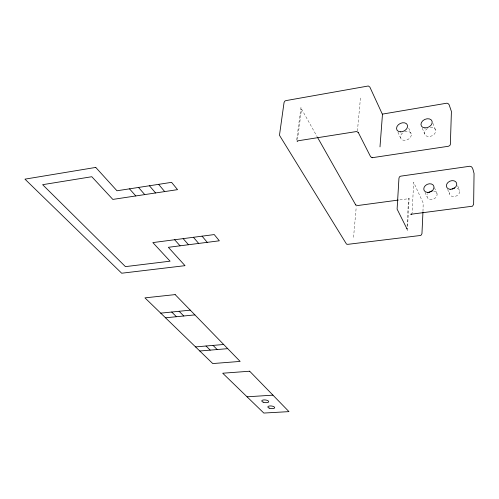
<?xml version="1.0" encoding="UTF-8"?>
<svg xmlns="http://www.w3.org/2000/svg" width="499" height="499" viewBox="0 0 499 499"><rect width="100%" height="100%" fill="white"/><g stroke="black" fill="none" stroke-linecap="round" stroke-linejoin="round"><path stroke-width="0.37" stroke-dasharray="2.5 1.87" d="M422.971 211.47L423.208 203.093L413.652 182.31L412.118 213.229M407.078 226.272L408.544 198.901L408.924 198.203L407.371 198.864L398.321 200.074M407.352 230.744L409.143 198.122M353.554 237.337L356.255 206.761M357.427 130.994L360.602 96.469M296.662 140.125L301.034 106.954M297.554 139.364L301.539 109.013L317.196 136.788M397.928 132.135L400.479 137.811M425.061 192.471L427.113 197.036M408.706 128.112L411.182 133.832M434.436 187.605L436.987 193.512M422.291 128.237L424.674 133.994M447.615 189.408L449.53 194.024M432.876 123.272L435.533 129.971M457.689 185.815L459.542 190.468M433.519 190.998A5.258 4.079 -24.7 0 1 436.762 196.095A5.258 4.079 -24.7 0 1 429.758 199.432A5.258 4.079 -24.7 0 1 427.755 193.743M457.196 188.204A5.321 4.135 -23.1 0 1 458.949 193.793A5.321 4.135 -23.1 0 1 451.863 196.313A5.321 4.135 -23.1 0 1 450.135 190.718M404.67 131.755A5.726 4.217 -25.8 0 1 411.176 135.753A5.726 4.217 -25.8 0 1 402.487 139.982A5.726 4.217 -25.8 0 1 403.329 132.41M430.294 127.513A5.801 4.279 -24.4 0 1 435.278 132.697A5.801 4.279 -24.4 0 1 426.383 136.002A5.801 4.279 -24.4 0 1 427.493 128.549M301.539 109.013L301.527 109.4L301.502 108.969"/><path stroke-width="0.75" d="M422.94 212.237L421.954 233.7L420.888 235.428L347.697 244.354L346.493 244.08L279.471 135.279L284.056 102.482L284.867 101.085L285.852 100.63L368.331 85.984L369.871 87.094L382.421 114.371M379.995 146.868L382.44 114.764M297.354 140.88L297.117 141.336L298.358 140.743L356.498 131.543L358.419 132.478L358.139 132.21L370.576 156.68L372.148 157.734M411.725 213.971L410.746 214.277L472.478 206.206L473.632 204.365L474.05 173.353C473.096 171.126 473.164 166.161 469.79 166.254L400.691 176.166L399.506 176.796L398.963 178.149L397.104 209.118L407.09 229.103L406.947 228.579M398.321 200.074L358.55 205.42L356.479 205.264L355.5 204.709L355.731 204.958L317.582 137.468M160.715 313.141L190.287 310.16M165.518 317.794L194.891 314.894M195.558 346.905L223.677 344.491M199.787 351.003L227.731 348.658M247.061 396.811L272.953 395.152M372.073 157.728L448.451 146.263L449.811 145.533L450.36 144.46L451.414 111.47L449.125 104.715L447.828 103.349L446.586 103.231L382.303 114.134M171.718 312.031L176.453 316.715M206.031 346.007L210.191 350.13M179.11 311.282L183.794 315.992M213.061 345.402L217.177 349.543M129.497 188.84L135.803 195.951M174.662 239.745L180.058 245.82M138.516 187.449L144.754 194.598M183.158 238.634L188.485 244.741M149.438 185.765L155.588 192.963M193.437 237.293L198.683 243.437M158.62 184.343L164.689 191.585M202.064 236.164L207.241 242.346M428.591 192.757A5.258 4.079 -24.7 0 1 432.215 191.036M452.057 188.903A5.321 4.135 -23.1 0 1 454.639 187.98M95.752 167.421L24.95 179.147L121.681 273.221L185.023 265.661L168.35 247.311L219.329 240.799L214.246 234.574L152.85 242.589L170.078 261.183L125.43 266.628L42.627 184.686L91.797 176.721L112.836 199.413L177.544 189.645L171.581 182.347L116.972 190.774L95.752 167.421M175.155 294.603L144.953 297.866L212.749 363.559L240.138 361.413L175.155 294.603M249.675 371.219L222.716 373.221L263.828 413.06L288.971 411.625L249.675 371.219M263.166 402.15A3.512 1.335 7 0 0 268.73 401.814A3.512 1.335 7 0 0 263.884 399.911A3.512 1.335 7 0 0 263.166 402.15M269.192 408.12A3.468 1.304 6.8 0 0 274.687 407.802A3.468 1.304 6.8 0 0 269.934 405.943A3.468 1.304 6.8 0 0 269.192 408.12M400.385 131.855A5.795 4.229 -26 0 0 407.471 125.249A5.795 4.229 -26 0 0 398.339 124.762A5.795 4.229 -26 0 0 400.385 131.855M424.955 127.919A5.869 4.291 -24.5 0 0 432.078 121.263A5.869 4.291 -24.5 0 0 422.747 120.789A5.869 4.291 -24.5 0 0 424.955 127.919M427.394 192.408A5.314 4.098 -24.9 0 0 433.868 186.295A5.314 4.098 -24.9 0 0 425.379 185.572A5.314 4.098 -24.9 0 0 427.394 192.408M450.135 189.321A5.377 4.154 -23.3 0 0 456.635 183.152A5.377 4.154 -23.3 0 0 447.977 182.447A5.377 4.154 -23.3 0 0 450.135 189.321"/></g></svg>
